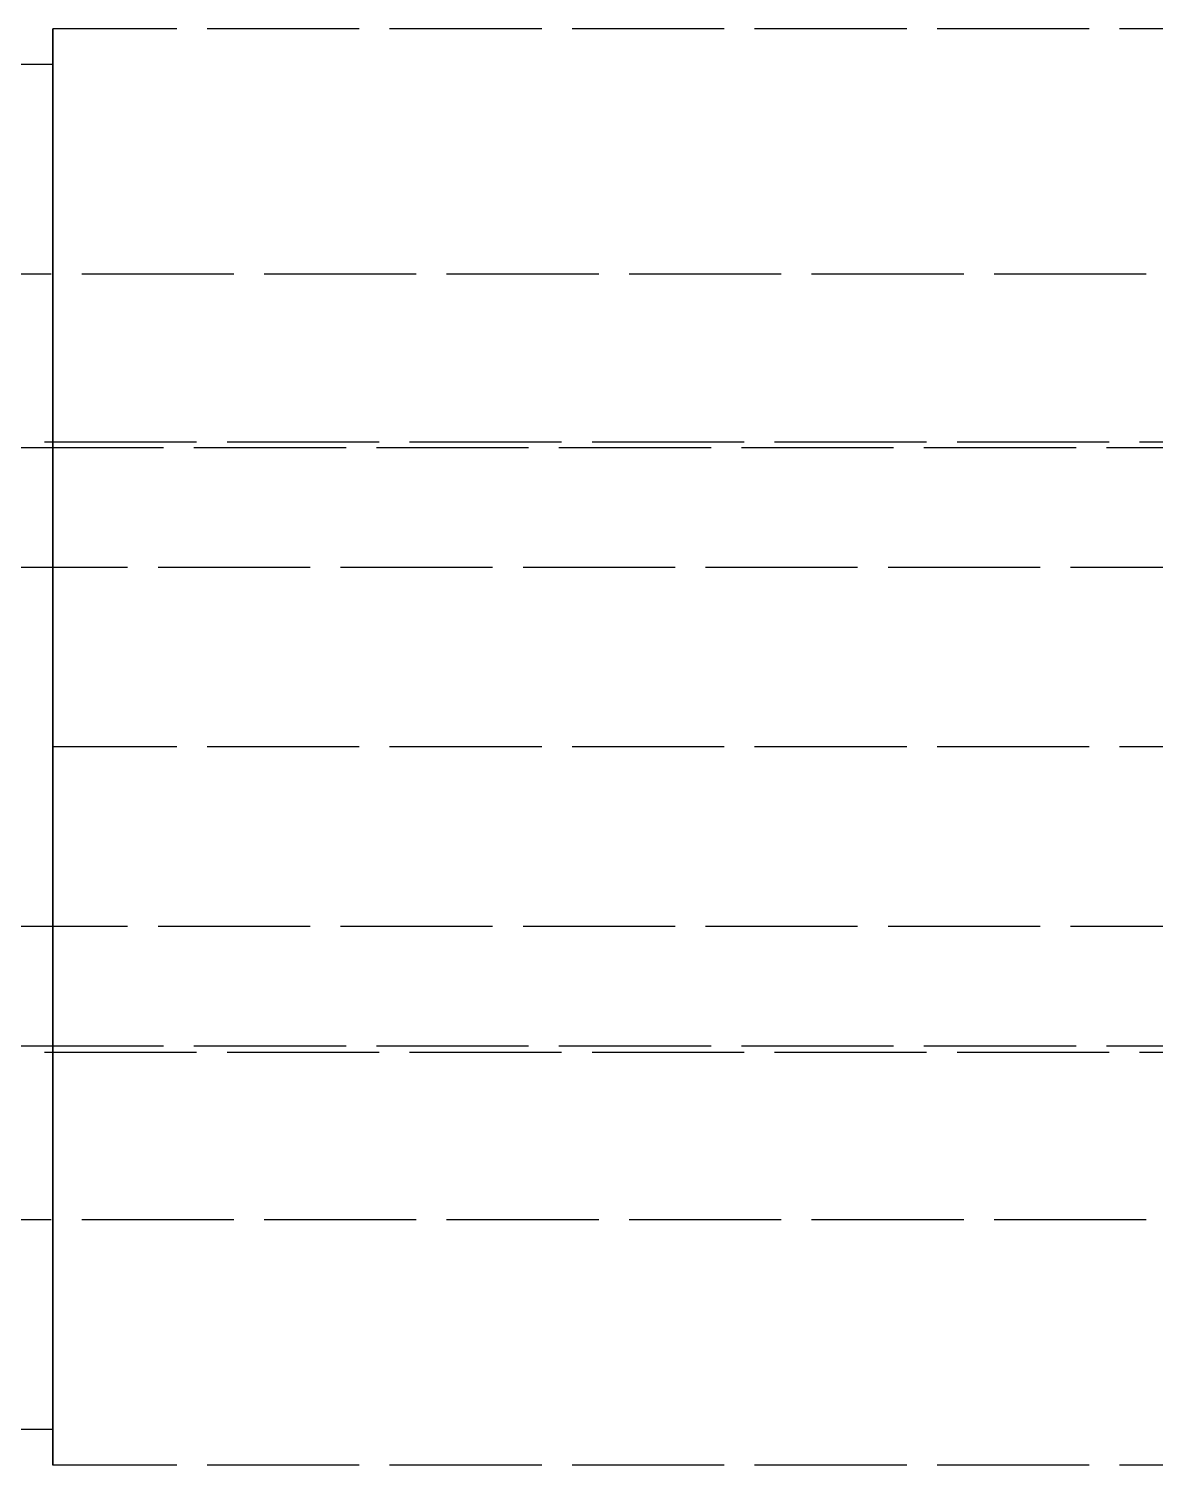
# Model space of a CAD drawing. Header units: millimetres. Extents: x -13 to 272, y -50 to 160.
# Drawn here: x 122.38 to 131.78, y 10.39 to 22.39 of the extents above; entities that cross this region are included whole.
import ezdxf

# ---------------------------------------------------------------- set-up
doc = ezdxf.new("R2010")
doc.units = ezdxf.units.MM
doc.linetypes.add('DASHED', pattern=[1.524, 1.27, -0.254])
doc.layers.add('HIDDEN', color=8, linetype='DASHED')

msp = doc.modelspace()

# ---------------------------------------------------------------- linework, layer by layer
at = {"layer": 'HIDDEN'}
for points in [[(122.575, 16.395), (122.575, 16.49024), (122.575, 16.58548), (122.575, 16.68071), (122.575, 16.77595), (122.575, 16.87119), (122.575, 16.96643), (122.575, 17.06167), (122.575, 17.1569), (122.575, 17.25214), (122.575, 17.34738), (122.575, 17.44262), (122.575, 17.53786), (122.575, 17.6331), (122.575, 17.72833), (122.575, 17.82357), (122.575, 17.91881), (122.575, 18.01405), (122.575, 18.10929), (122.575, 18.20452), (122.575, 18.29976), (122.575, 18.395), (122.575, 18.49024), (122.575, 18.58548), (122.575, 18.68071), (122.575, 18.77595), (122.575, 18.87119), (122.575, 18.96643), (122.575, 19.06167), (122.575, 19.1569), (122.575, 19.25214), (122.575, 19.34738), (122.575, 19.44262), (122.575, 19.53786), (122.575, 19.6331), (122.575, 19.72833), (122.575, 19.82357), (122.575, 19.91881), (122.575, 20.01405), (122.575, 20.10929), (122.575, 20.20452), (122.575, 20.29976), (122.575, 20.395), (122.575, 20.49024), (122.575, 20.58548), (122.575, 20.68071), (122.575, 20.77595), (122.575, 20.87119), (122.575, 20.96643), (122.575, 21.06167), (122.575, 21.1569), (122.575, 21.25214), (122.575, 21.34738), (122.575, 21.44262), (122.575, 21.53786), (122.575, 21.6331), (122.575, 21.72833), (122.575, 21.82357), (122.575, 21.91881), (122.575, 22.01405), (122.575, 22.10929), (122.575, 22.20452), (122.575, 22.29976), (122.575, 22.395)], [(122.575, 22.395), (122.575, 22.20452), (122.575, 22.01405), (122.575, 21.82357), (122.575, 21.6331), (122.575, 21.44262), (122.575, 21.25214), (122.575, 21.06167), (122.575, 20.87119), (122.575, 20.68071), (122.575, 20.49024), (122.575, 20.29976), (122.575, 20.10929), (122.575, 19.91881), (122.575, 19.72833), (122.575, 19.53786), (122.575, 19.34738), (122.575, 19.1569), (122.575, 18.96643), (122.575, 18.77595), (122.575, 18.58548), (122.575, 18.395), (122.575, 18.20452), (122.575, 18.01405), (122.575, 17.82357), (122.575, 17.6331), (122.575, 17.44262), (122.575, 17.25214), (122.575, 17.06167), (122.575, 16.87119), (122.575, 16.68071), (122.575, 16.49024), (122.575, 16.29976), (122.575, 16.10929), (122.575, 15.91881), (122.575, 15.72833), (122.575, 15.53786), (122.575, 15.34738), (122.575, 15.1569), (122.575, 14.96643), (122.575, 14.77595), (122.575, 14.58548), (122.575, 14.395), (122.575, 14.20452), (122.575, 14.01405), (122.575, 13.82357), (122.575, 13.6331), (122.575, 13.44262), (122.575, 13.25214), (122.575, 13.06167), (122.575, 12.87119), (122.575, 12.68071), (122.575, 12.49024), (122.575, 12.29976), (122.575, 12.10929), (122.575, 11.91881), (122.575, 11.72833), (122.575, 11.53786), (122.575, 11.34738), (122.575, 11.1569), (122.575, 10.96643), (122.575, 10.77595), (122.575, 10.58548), (122.575, 10.395)], [(140.375, 22.395), (122.575, 22.395)], [(122.575, 22.095), (122.175, 22.095)], [(122.575, 16.395), (122.575, 16.48548), (122.575, 16.57595), (122.575, 16.66643), (122.575, 16.7569), (122.575, 16.84738), (122.575, 16.93786), (122.575, 17.02833), (122.575, 17.11881), (122.575, 17.20929), (122.575, 17.29976), (122.575, 17.39024), (122.575, 17.48071), (122.575, 17.57119), (122.575, 17.66167), (122.575, 17.75214), (122.575, 17.84262), (122.575, 17.9331), (122.575, 18.02357), (122.575, 18.11405), (122.575, 18.20452), (122.575, 18.295), (122.575, 18.38548), (122.575, 18.47595), (122.575, 18.56643), (122.575, 18.6569), (122.575, 18.74738), (122.575, 18.83786), (122.575, 18.92833), (122.575, 19.01881), (122.575, 19.10929), (122.575, 19.19976), (122.575, 19.29024), (122.575, 19.38071), (122.575, 19.47119), (122.575, 19.56167), (122.575, 19.65214), (122.575, 19.74262), (122.575, 19.8331), (122.575, 19.92357), (122.575, 20.01405), (122.575, 20.10452), (122.575, 20.195), (122.575, 20.28548), (122.575, 20.37595), (122.575, 20.46643), (122.575, 20.5569), (122.575, 20.64738), (122.575, 20.73786), (122.575, 20.82833), (122.575, 20.91881), (122.575, 21.00929), (122.575, 21.09976), (122.575, 21.19024), (122.575, 21.28071), (122.575, 21.37119), (122.575, 21.46167), (122.575, 21.55214), (122.575, 21.64262), (122.575, 21.7331), (122.575, 21.82357), (122.575, 21.91405), (122.575, 22.00452), (122.575, 22.095)], [(122.575, 22.095), (122.575, 21.91405), (122.575, 21.7331), (122.575, 21.55214), (122.575, 21.37119), (122.575, 21.19024), (122.575, 21.00929), (122.575, 20.82833), (122.575, 20.64738), (122.575, 20.46643), (122.575, 20.28548), (122.575, 20.10452), (122.575, 19.92357), (122.575, 19.74262), (122.575, 19.56167), (122.575, 19.38071), (122.575, 19.19976), (122.575, 19.01881), (122.575, 18.83786), (122.575, 18.6569), (122.575, 18.47595), (122.575, 18.295), (122.575, 18.11405), (122.575, 17.9331), (122.575, 17.75214), (122.575, 17.57119), (122.575, 17.39024), (122.575, 17.20929), (122.575, 17.02833), (122.575, 16.84738), (122.575, 16.66643), (122.575, 16.48548), (122.575, 16.30452), (122.575, 16.12357), (122.575, 15.94262), (122.575, 15.76167), (122.575, 15.58071), (122.575, 15.39976), (122.575, 15.21881), (122.575, 15.03786), (122.575, 14.8569), (122.575, 14.67595), (122.575, 14.495), (122.575, 14.31405), (122.575, 14.1331), (122.575, 13.95214), (122.575, 13.77119), (122.575, 13.59024), (122.575, 13.40929), (122.575, 13.22833), (122.575, 13.04738), (122.575, 12.86643), (122.575, 12.68548), (122.575, 12.50452), (122.575, 12.32357), (122.575, 12.14262), (122.575, 11.96167), (122.575, 11.78071), (122.575, 11.59976), (122.575, 11.41881), (122.575, 11.23786), (122.575, 11.0569), (122.575, 10.87595), (122.575, 10.695)], [(142.375, 20.345), (104.175, 20.345)], [(147.885, 18.895), (90.575, 18.895)], [(95.075, 18.945), (142.375, 18.945)], [(147.585, 17.895), (90.875, 17.895)], [(140.375, 16.395), (122.575, 16.395)], [(122.575, 10.395), (122.575, 10.49024), (122.575, 10.58548), (122.575, 10.68071), (122.575, 10.77595), (122.575, 10.87119), (122.575, 10.96643), (122.575, 11.06167), (122.575, 11.1569), (122.575, 11.25214), (122.575, 11.34738), (122.575, 11.44262), (122.575, 11.53786), (122.575, 11.6331), (122.575, 11.72833), (122.575, 11.82357), (122.575, 11.91881), (122.575, 12.01405), (122.575, 12.10929), (122.575, 12.20452), (122.575, 12.29976), (122.575, 12.395), (122.575, 12.49024), (122.575, 12.58548), (122.575, 12.68071), (122.575, 12.77595), (122.575, 12.87119), (122.575, 12.96643), (122.575, 13.06167), (122.575, 13.1569), (122.575, 13.25214), (122.575, 13.34738), (122.575, 13.44262), (122.575, 13.53786), (122.575, 13.6331), (122.575, 13.72833), (122.575, 13.82357), (122.575, 13.91881), (122.575, 14.01405), (122.575, 14.10929), (122.575, 14.20452), (122.575, 14.29976), (122.575, 14.395), (122.575, 14.49024), (122.575, 14.58548), (122.575, 14.68071), (122.575, 14.77595), (122.575, 14.87119), (122.575, 14.96643), (122.575, 15.06167), (122.575, 15.1569), (122.575, 15.25214), (122.575, 15.34738), (122.575, 15.44262), (122.575, 15.53786), (122.575, 15.6331), (122.575, 15.72833), (122.575, 15.82357), (122.575, 15.91881), (122.575, 16.01405), (122.575, 16.10929), (122.575, 16.20452), (122.575, 16.29976), (122.575, 16.395)], [(122.575, 10.695), (122.575, 10.78548), (122.575, 10.87595), (122.575, 10.96643), (122.575, 11.0569), (122.575, 11.14738), (122.575, 11.23786), (122.575, 11.32833), (122.575, 11.41881), (122.575, 11.50929), (122.575, 11.59976), (122.575, 11.69024), (122.575, 11.78071), (122.575, 11.87119), (122.575, 11.96167), (122.575, 12.05214), (122.575, 12.14262), (122.575, 12.2331), (122.575, 12.32357), (122.575, 12.41405), (122.575, 12.50452), (122.575, 12.595), (122.575, 12.68548), (122.575, 12.77595), (122.575, 12.86643), (122.575, 12.9569), (122.575, 13.04738), (122.575, 13.13786), (122.575, 13.22833), (122.575, 13.31881), (122.575, 13.40929), (122.575, 13.49976), (122.575, 13.59024), (122.575, 13.68071), (122.575, 13.77119), (122.575, 13.86167), (122.575, 13.95214), (122.575, 14.04262), (122.575, 14.1331), (122.575, 14.22357), (122.575, 14.31405), (122.575, 14.40452), (122.575, 14.495), (122.575, 14.58548), (122.575, 14.67595), (122.575, 14.76643), (122.575, 14.8569), (122.575, 14.94738), (122.575, 15.03786), (122.575, 15.12833), (122.575, 15.21881), (122.575, 15.30929), (122.575, 15.39976), (122.575, 15.49024), (122.575, 15.58071), (122.575, 15.67119), (122.575, 15.76167), (122.575, 15.85214), (122.575, 15.94262), (122.575, 16.0331), (122.575, 16.12357), (122.575, 16.21405), (122.575, 16.30452), (122.575, 16.395)], [(147.585, 14.895), (90.875, 14.895)], [(147.885, 13.895), (90.575, 13.895)], [(95.075, 13.845), (142.375, 13.845)], [(142.375, 12.445), (104.175, 12.445)], [(122.575, 10.695), (122.175, 10.695)], [(140.375, 10.395), (122.575, 10.395)]]:
    msp.add_lwpolyline(points, dxfattribs=at)

doc.saveas('drawing.dxf')
